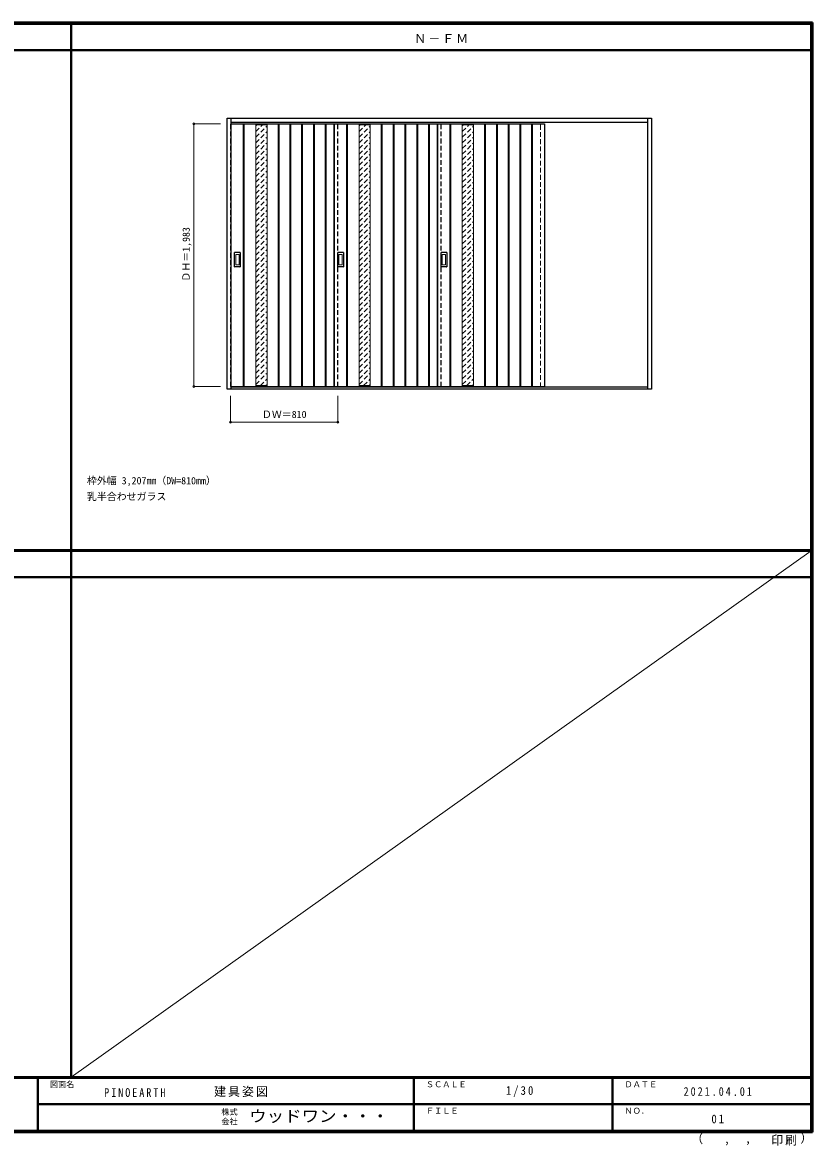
# Model space of a CAD drawing. Units: millimetres, scale not verified. Extents: x -6000 to 5700, y -4307 to 4175.
# Drawn here: x -267 to 5700, y -4307 to 4175 of the extents above; entities that cross this region are included whole.
import ezdxf
from ezdxf.enums import TextEntityAlignment as Align

# ---------------------------------------------------------------- set-up
doc = ezdxf.new("R2010")
doc.units = ezdxf.units.MM
doc.header["$LTSCALE"] = 30
doc.header["$PDMODE"] = 32
doc.header["$PDSIZE"] = 15
doc.linetypes.add('DASHED1', pattern=[1.8, 1.2, -0.6])
for name, color, linetype, lineweight in [('0-2_扉', 3, 'Continuous', 25), ('0-3_仕上げ', 3, 'Continuous', 25), ('0-4_枠', 3, 'Continuous', 25), ('0-6_引手', 3, 'Continuous', 25), ('0-B_寸法', 7, 'Continuous', 9), ('0-C_ハッチ', 4, 'DASHED1', 9), ('F-0_補助線', 7, 'Continuous', 18), ('F-1_枠', 6, 'Continuous', 40)]:
    doc.layers.add(name, color=color, linetype=linetype, lineweight=lineweight)
doc.layers.add('0-A_文字', color=7, linetype='Continuous')
doc.layers.add('F-A_文字', color=7, linetype='Continuous')
doc.styles.add('ＭＳ ゴシック', font='')
doc.styles.get('ＭＳ ゴシック').set_extended_font_data('MS Gothic')

msp = doc.modelspace()

# ---------------------------------------------------------------- linework, layer by layer
at = {"layer": '0-2_扉'}
for p, q in [((1308, 3409), (3675, 3409)), ((2085, 3409), (2085, 1426)), ((2865, 3409), (2865, 1426)), ((3675, 3409), (3675, 1426)), ((1308, 1426), (3675, 1426))]:
    msp.add_line(p, q, dxfattribs=at)
at = {"layer": '0-2_扉', "color": 4, "linetype": 'DASHED1', "lineweight": 9}
for p, q in [((2115, 1426), (2115, 3409)), ((2895, 1426), (2895, 3409))]:
    msp.add_line(p, q, dxfattribs=at)
msp.add_lwpolyline([(1308, 1426), (1305, 1426), (1305, 3409), (1308, 3409)], dxfattribs=at)
at = {"layer": '0-3_仕上げ'}
for p, q in [((1400, 3409), (1400, 1426)), ((1405, 3409), (1405, 1426)), ((1663, 3409), (1663, 1426)), ((1668, 3409), (1668, 1426)), ((1753, 3409), (1753, 1426)), ((1758, 3409), (1758, 1426)), ((1843, 1426), (1843, 3409)), ((1848, 1426), (1848, 3409)), ((1933, 1426), (1933, 3409)), ((1938, 1426), (1938, 3409)), ((2021, 1426), (2021, 3409)), ((2026, 1426), (2026, 3409)), ((2088, 3409), (2088, 1426)), ((2180, 3409), (2180, 1426)), ((2185, 3409), (2185, 1426)), ((2443, 3409), (2443, 1426)), ((2448, 3409), (2448, 1426)), ((2533, 3409), (2533, 1426)), ((2538, 3409), (2538, 1426)), ((2623, 1426), (2623, 3409)), ((2628, 1426), (2628, 3409)), ((2713, 1426), (2713, 3409)), ((2718, 1426), (2718, 3409)), ((2801, 1426), (2801, 3409)), ((2806, 1426), (2806, 3409)), ((2868, 3409), (2868, 1426)), ((2960, 3409), (2960, 1426)), ((2965, 3409), (2965, 1426)), ((3223, 3409), (3223, 1426)), ((3228, 3409), (3228, 1426)), ((3313, 3409), (3313, 1426)), ((3318, 3409), (3318, 1426)), ((3403, 1426), (3403, 3409)), ((3408, 1426), (3408, 3409)), ((3493, 1426), (3493, 3409)), ((3498, 1426), (3498, 3409)), ((3581, 1426), (3581, 3409)), ((3586, 1426), (3586, 3409))]:
    msp.add_line(p, q, dxfattribs=at)
at = {"layer": '0-3_仕上げ', "color": 7, "lineweight": 18}
for p, q in [((1495, 3409), (1495, 1426)), ((1580, 3401), (1495, 3401)), ((1580, 3409), (1580, 1426)), ((2275, 3409), (2275, 1426)), ((2360, 3401), (2275, 3401)), ((2360, 3409), (2360, 1426)), ((3055, 3409), (3055, 1426)), ((3140, 3401), (3055, 3401)), ((3140, 3409), (3140, 1426)), ((1580, 1434), (1495, 1434)), ((2360, 1434), (2275, 1434)), ((3140, 1434), (3055, 1434))]:
    msp.add_line(p, q, dxfattribs=at)
at = {"layer": '0-3_仕上げ', "color": 4, "linetype": 'DASHED1', "lineweight": 9}
for p, q in [((2113, 1426), (2113, 3409)), ((2893, 1426), (2893, 3409))]:
    msp.add_line(p, q, dxfattribs=at)
at = {"layer": '0-4_枠'}
for p, q in [((1278, 1406), (1278, 3453)), ((1278, 3453), (4485, 3453)), ((1308, 1406), (1308, 3453)), ((1308, 3423), (4455, 3423)), ((4455, 1406), (4455, 3453)), ((4485, 3453), (4485, 1406)), ((4485, 1406), (1278, 1406)), ((4455, 1421), (1308, 1421))]:
    msp.add_line(p, q, dxfattribs=at)
at = {"layer": '0-4_枠', "color": 4, "linetype": 'DASHED1', "lineweight": 9}
for p, q in [((3645, 1421), (3645, 3423)), ((3675, 1421), (3675, 3423))]:
    msp.add_line(p, q, dxfattribs=at)
at = {"layer": '0-6_引手'}
for p, q in [((1335, 2330), (1335, 2437)), ((1375.5, 2438.5), (1336.5, 2438.5)), ((1377, 2437), (1377, 2330)), ((2115, 2330), (2115, 2437)), ((2155.5, 2438.5), (2116.5, 2438.5)), ((2157, 2437), (2157, 2330)), ((2895, 2330), (2895, 2437)), ((2935.5, 2438.5), (2896.5, 2438.5)), ((2937, 2437), (2937, 2330)), ((1375.5, 2328.5), (1336.5, 2328.5)), ((2155.5, 2328.5), (2116.5, 2328.5)), ((2935.5, 2328.5), (2896.5, 2328.5))]:
    msp.add_line(p, q, dxfattribs=at)
at = {"layer": '0-6_引手', "color": 7, "lineweight": 18}
for p, q in [((1343.5, 2346), (1343.5, 2421)), ((1367, 2422.5), (1345, 2422.5)), ((1368.5, 2421), (1368.5, 2346)), ((2123.5, 2346), (2123.5, 2421)), ((2147, 2422.5), (2125, 2422.5)), ((2148.5, 2421), (2148.5, 2346)), ((2903.5, 2346), (2903.5, 2421)), ((2927, 2422.5), (2905, 2422.5)), ((2928.5, 2421), (2928.5, 2346)), ((1367, 2344.5), (1345, 2344.5)), ((2147, 2344.5), (2125, 2344.5)), ((2927, 2344.5), (2905, 2344.5))]:
    msp.add_line(p, q, dxfattribs=at)
at = {"layer": '0-6_引手'}
for centre, start, end in [((1336.5, 2437), 90, 180), ((1375.5, 2437), 0, 90), ((2116.5, 2437), 90, 180), ((2155.5, 2437), 0, 90), ((2896.5, 2437), 90, 180), ((2935.5, 2437), 0, 90), ((1336.5, 2330), 180, 270), ((1375.5, 2330), 270, 0), ((2116.5, 2330), 180, 270), ((2155.5, 2330), 270, 0), ((2896.5, 2330), 180, 270), ((2935.5, 2330), 270, 0)]:
    msp.add_arc(centre, 1.5, start, end, dxfattribs=at)
at = {"layer": '0-6_引手', "color": 7, "lineweight": 18}
for centre, start, end in [((1345, 2421), 90, 180), ((1367, 2421), 0, 90), ((2125, 2421), 90, 180), ((2147, 2421), 0, 90), ((2905, 2421), 90, 180), ((2927, 2421), 0, 90), ((1345, 2346), 180, 270), ((1367, 2346), 270, 0), ((2125, 2346), 180, 270), ((2147, 2346), 270, 0), ((2905, 2346), 180, 270), ((2927, 2346), 270, 0)]:
    msp.add_arc(centre, 1.5, start, end, dxfattribs=at)
at = {"layer": '0-B_寸法', "color": 4}
for p, q in [((1028, 3409), (1228, 3409)), ((1028, 3409), (1028, 1426)), ((1028, 1426), (1228, 1426)), ((1305, 1156), (1305, 1356))]:
    msp.add_line(p, q, dxfattribs=at)
msp.add_lwpolyline([(1305, 1156), (2115, 1156), (2115, 1356)], dxfattribs=at)
at = {"layer": '0-B_寸法'}
for p in [(1028, 3409), (1028, 1426), (1305, 1156), (2115, 1156)]:
    msp.add_point(p, dxfattribs=at)
at = {"layer": '0-C_ハッチ'}
for p, q in [((1495, 3350.81), (1545.19, 3401)), ((1495, 3393.23), (1502.77, 3401)), ((1495, 3308.38), (1580, 3393.38)), ((2275, 3350.81), (2325.19, 3401)), ((2275, 3393.23), (2282.77, 3401)), ((2275, 3308.38), (2360, 3393.38)), ((3055, 3350.81), (3105.19, 3401)), ((3055, 3393.23), (3062.77, 3401)), ((3055, 3308.38), (3140, 3393.38)), ((1495, 3265.95), (1580, 3350.95)), ((1495, 3223.53), (1580, 3308.53)), ((2275, 3265.95), (2360, 3350.95)), ((2275, 3223.53), (2360, 3308.53)), ((3055, 3265.95), (3140, 3350.95)), ((3055, 3223.53), (3140, 3308.53)), ((1495, 3181.1), (1580, 3266.1)), ((1495, 3138.68), (1580, 3223.68)), ((2275, 3181.1), (2360, 3266.1)), ((2275, 3138.68), (2360, 3223.68)), ((3055, 3181.1), (3140, 3266.1)), ((3055, 3138.68), (3140, 3223.68)), ((1495, 3096.25), (1580, 3181.25)), ((1495, 3053.82), (1580, 3138.82)), ((2275, 3096.25), (2360, 3181.25)), ((2275, 3053.82), (2360, 3138.82)), ((3055, 3096.25), (3140, 3181.25)), ((3055, 3053.82), (3140, 3138.82)), ((1495, 3011.4), (1580, 3096.4)), ((1495, 2968.97), (1580, 3053.97)), ((2275, 3011.4), (2360, 3096.4)), ((2275, 2968.97), (2360, 3053.97)), ((3055, 3011.4), (3140, 3096.4)), ((3055, 2968.97), (3140, 3053.97)), ((1495, 2926.54), (1580, 3011.54)), ((1495, 2884.12), (1580, 2969.12)), ((2275, 2926.54), (2360, 3011.54)), ((2275, 2884.12), (2360, 2969.12)), ((3055, 2926.54), (3140, 3011.54)), ((3055, 2884.12), (3140, 2969.12)), ((1495, 2841.69), (1580, 2926.69)), ((1495, 2799.26), (1580, 2884.26)), ((2275, 2841.69), (2360, 2926.69)), ((2275, 2799.26), (2360, 2884.26)), ((3055, 2841.69), (3140, 2926.69)), ((3055, 2799.26), (3140, 2884.26)), ((1495, 2756.84), (1580, 2841.84)), ((1495, 2714.41), (1580, 2799.41)), ((2275, 2756.84), (2360, 2841.84)), ((2275, 2714.41), (2360, 2799.41)), ((3055, 2756.84), (3140, 2841.84)), ((3055, 2714.41), (3140, 2799.41)), ((1495, 2671.98), (1580, 2756.98)), ((1495, 2629.56), (1580, 2714.56)), ((2275, 2671.98), (2360, 2756.98)), ((2275, 2629.56), (2360, 2714.56)), ((3055, 2671.98), (3140, 2756.98)), ((3055, 2629.56), (3140, 2714.56)), ((1495, 2587.13), (1580, 2672.13)), ((1495, 2544.71), (1580, 2629.71)), ((2275, 2587.13), (2360, 2672.13)), ((2275, 2544.71), (2360, 2629.71)), ((3055, 2587.13), (3140, 2672.13)), ((3055, 2544.71), (3140, 2629.71)), ((1495, 2502.28), (1580, 2587.28)), ((1495, 2459.85), (1580, 2544.85)), ((2275, 2502.28), (2360, 2587.28)), ((2275, 2459.85), (2360, 2544.85)), ((3055, 2502.28), (3140, 2587.28)), ((3055, 2459.85), (3140, 2544.85)), ((1495, 2417.43), (1580, 2502.43)), ((1495, 2375), (1580, 2460)), ((2275, 2417.43), (2360, 2502.43)), ((2275, 2375), (2360, 2460)), ((3055, 2417.43), (3140, 2502.43)), ((3055, 2375), (3140, 2460)), ((1495, 2332.57), (1580, 2417.57)), ((1495, 2290.15), (1580, 2375.15)), ((2275, 2332.57), (2360, 2417.57)), ((2275, 2290.15), (2360, 2375.15)), ((3055, 2332.57), (3140, 2417.57)), ((3055, 2290.15), (3140, 2375.15)), ((1495, 2247.72), (1580, 2332.72)), ((1495, 2205.29), (1580, 2290.29)), ((2275, 2247.72), (2360, 2332.72)), ((2275, 2205.29), (2360, 2290.29)), ((3055, 2247.72), (3140, 2332.72)), ((3055, 2205.29), (3140, 2290.29)), ((1495, 2162.87), (1580, 2247.87)), ((1495, 2120.44), (1580, 2205.44)), ((2275, 2162.87), (2360, 2247.87)), ((2275, 2120.44), (2360, 2205.44)), ((3055, 2162.87), (3140, 2247.87)), ((3055, 2120.44), (3140, 2205.44)), ((1495, 2078.02), (1580, 2163.02)), ((1495, 2035.59), (1580, 2120.59)), ((2275, 2078.02), (2360, 2163.02)), ((2275, 2035.59), (2360, 2120.59)), ((3055, 2078.02), (3140, 2163.02)), ((3055, 2035.59), (3140, 2120.59)), ((1495, 1993.16), (1580, 2078.16)), ((1495, 1950.74), (1580, 2035.74)), ((2275, 1993.16), (2360, 2078.16)), ((2275, 1950.74), (2360, 2035.74)), ((3055, 1993.16), (3140, 2078.16)), ((3055, 1950.74), (3140, 2035.74)), ((1495, 1908.31), (1580, 1993.31)), ((1495, 1865.88), (1580, 1950.88)), ((2275, 1908.31), (2360, 1993.31)), ((2275, 1865.88), (2360, 1950.88)), ((3055, 1908.31), (3140, 1993.31)), ((3055, 1865.88), (3140, 1950.88)), ((1495, 1823.46), (1580, 1908.46)), ((1495, 1781.03), (1580, 1866.03)), ((2275, 1823.46), (2360, 1908.46)), ((2275, 1781.03), (2360, 1866.03)), ((3055, 1823.46), (3140, 1908.46)), ((3055, 1781.03), (3140, 1866.03)), ((1495, 1738.6), (1580, 1823.6)), ((2275, 1738.6), (2360, 1823.6)), ((3055, 1738.6), (3140, 1823.6)), ((1495, 1696.18), (1580, 1781.18)), ((1495, 1653.75), (1580, 1738.75)), ((2275, 1696.18), (2360, 1781.18)), ((2275, 1653.75), (2360, 1738.75)), ((3055, 1696.18), (3140, 1781.18)), ((3055, 1653.75), (3140, 1738.75)), ((1495, 1611.32), (1580, 1696.32)), ((1495, 1568.9), (1580, 1653.9)), ((2275, 1611.32), (2360, 1696.32)), ((2275, 1568.9), (2360, 1653.9)), ((3055, 1611.32), (3140, 1696.32)), ((3055, 1568.9), (3140, 1653.9)), ((1495, 1526.47), (1580, 1611.47)), ((1495, 1484.05), (1580, 1569.05)), ((2275, 1526.47), (2360, 1611.47)), ((2275, 1484.05), (2360, 1569.05)), ((3055, 1526.47), (3140, 1611.47)), ((3055, 1484.05), (3140, 1569.05)), ((1495, 1441.62), (1580, 1526.62)), ((1529.81, 1434), (1580, 1484.19)), ((2275, 1441.62), (2360, 1526.62)), ((2309.81, 1434), (2360, 1484.19)), ((3055, 1441.62), (3140, 1526.62)), ((3089.81, 1434), (3140, 1484.19)), ((1572.23, 1434), (1580, 1441.77)), ((2352.23, 1434), (2360, 1441.77)), ((3132.23, 1434), (3140, 1441.77))]:
    msp.add_line(p, q, dxfattribs=at)
at = {"layer": 'F-0_補助線'}
msp.add_line((5690, 184.5), (100, -3790), dxfattribs=at)
at = {"layer": 'F-1_枠'}
for p, q in [((-6000, 4175), (5700, 4175)), ((-6000, 4170), (5700, 4170)), ((-6000, 4165), (5700, 4165)), ((100, -3790), (100, 4175)), ((5690, 4175), (5690, -4205)), ((5695, 4175), (5695, -4205)), ((5700, 4175), (5700, -4205)), ((-6000, 3965), (5700, 3965)), ((-6000, 190.5), (5700, 190.5)), ((-6000, 187.5), (5700, 187.5)), ((-6000, 184.5), (5700, 184.5)), ((-6000, -15.5), (5700, -15.5)), ((5700, -3790), (-6000, -3790)), ((5700, -3795), (-6000, -3795)), ((-150, -3795), (-150, -4195)), ((2690, -3795), (2690, -4195)), ((4190, -3795), (4190, -4195)), ((-150, -3995), (5690, -3995.01)), ((5700, -4195), (-6000, -4195)), ((5700, -4200), (-6000, -4200)), ((5700, -4205), (-6000, -4205))]:
    msp.add_line(p, q, dxfattribs=at)

# ---------------------------------------------------------------- texts
at = {"layer": '0-A_文字', "style": 'ＭＳ ゴシック'}
for s, p in [('枠外幅 3,207mm（DW=810mm）', (220, 670.5)), ('乳半合わせガラス', (220, 550.5))]:
    msp.add_text(s, height=54.99, dxfattribs=at).set_placement(p, align=Align.BOTTOM_LEFT)
at = {"layer": '0-A_文字', "insert": (2692.5, 4020), "char_height": 65.98, "attachment_point": 7, "style": 'ＭＳ ゴシック'}
msp.add_mtext('\\T1.17;Ｎ－ＦＭ', dxfattribs=at)
at = {"layer": '0-B_寸法', "style": 'ＭＳ ゴシック'}
msp.add_text('ＤＨ＝1,983', height=54.99, rotation=90, dxfattribs=at).set_placement((1013, 2217.25), align=Align.BOTTOM_LEFT)
msp.add_text('ＤＷ＝810', height=54.99, dxfattribs=at).set_placement((1541.25, 1171), align=Align.BOTTOM_LEFT)
at = {"layer": 'F-A_文字', "style": 'ＭＳ ゴシック'}
for s, height, p in [('図面名', 43.99, (-60, -3880)), ('ＳＣＡＬＥ', 43.99, (2780, -3880)), ('ＤＡＴＥ', 43.99, (4280, -3880)), ('株式', 43.99, (1235, -4089)), ('ＦＩＬＥ', 43.99, (2780, -4080)), ('ＮＯ．', 43.99, (4280, -4080)), ('会社', 43.99, (1235, -4161)), ('（', 65.98, (4784.03, -4308.31)), ('）', 65.98, (5608.4, -4304.13)), (',', 65.98, (5031.28, -4308.31)), (',', 65.98, (5190.2, -4305.53))]:
    msp.add_text(s, height=height, dxfattribs=at).set_placement(p, align=Align.BOTTOM_LEFT)
at = {"layer": 'F-A_文字', "style": 'ＭＳ ゴシック', "width": 1.1}
msp.add_text('ウッドワン・・・', height=87.98, dxfattribs=at).set_placement((1445, -4155), align=Align.BOTTOM_LEFT)
at = {"layer": 'F-A_文字', "char_height": 65.98, "attachment_point": 7, "style": 'ＭＳ ゴシック'}
for s, insert in [('\\T1.39;\\W0.85;PINOEARTH', (350, -3940.79)), ('\\T1.17;建具姿図', (1180.42, -3940)), ('\\T1.38;\\W0.9;1/30', (3383.75, -3940)), ('\\T1.39;\\W0.85;2021.04.01', (4726.25, -3932.5)), ('\\T1.36;\\W0.9;01', (4936.25, -4140)), ('\\T1.17;印刷', (5388.15, -4306.92))]:
    msp.add_mtext(s, dxfattribs=dict(at, insert=insert))

doc.saveas('drawing.dxf')
